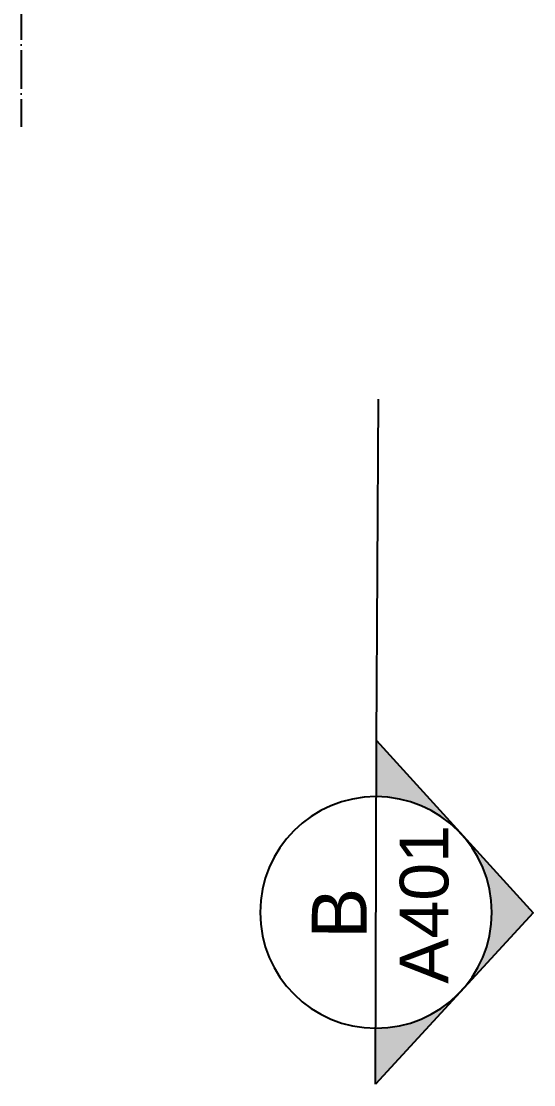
# Model space of a CAD drawing. Header units: millimetres. Extents: x 1825 to 3949, y 402 to 2672.
# Drawn here: x 2618.2 to 2713.1, y 1015.2 to 1212.3 of the extents above; entities that cross this region are included whole.
import ezdxf

# ---------------------------------------------------------------- set-up
doc = ezdxf.new("R2010")
doc.units = ezdxf.units.MM
doc.header["$MEASUREMENT"] = 0
doc.linetypes.add('ACAD_ISO04W100', pattern=[30, 24, -3, 0, -3])
doc.layers.add('linee sezione', color=3, linetype='ACAD_ISO04W100')
doc.styles.get("Standard").update_dxf_attribs({"font": 'arial.ttf'})

# ---------------------------------------------------------------- blocks, each defined once
blk = doc.blocks.new('Sezioni')
h = blk.add_hatch(color=256)
h.dxf.hatch_style = 1
h.paths.add_polyline_path([(52264, 47220.9), (52417.6, 47220.9, -0.210523), (52520.8, 47455.1)])
h.paths.add_polyline_path([(52949.4, 47455.1), (52735.1, 47651.7), (52520.8, 47455.1, -0.388338)])
h.paths.add_polyline_path([(53052.6, 47220.9), (53206.2, 47220.9), (52949.4, 47455.1, -0.210523)])
blk.add_lwpolyline([(52264, 47220.9), (53206.2, 47220.9), (52735.1, 47651.7)], close=True)
blk.add_circle((52735.1, 47220.9), 317.5)

msp = doc.modelspace()

# ---------------------------------------------------------------- linework, layer by layer
msp.add_line((2683.94, 1079), (2684.31, 1142.24))
at = {"layer": 'linee sezione', "ltscale": 0.3}
msp.add_lwpolyline([(2618.2, 1561.85), (2618.2, 1192.75)], dxfattribs=at)

# ---------------------------------------------------------------- block references
at = {"xscale": -0.0675736567246986, "yscale": 0.0675736567246986, "zscale": 0.0675736567246986, "rotation": 269.8362413498016}
msp.add_blockref('Sezioni', (-517.2, -2507.2), dxfattribs=at)

# ---------------------------------------------------------------- texts
for s, height, rotation, p in [('A401', 9.012, 90, (2697.27, 1033.96)), ('B', 10.16, 89.8362, (2682.13, 1042.27))]:
    msp.add_text(s, height=height, rotation=rotation).set_placement(p)

doc.saveas('drawing.dxf')
